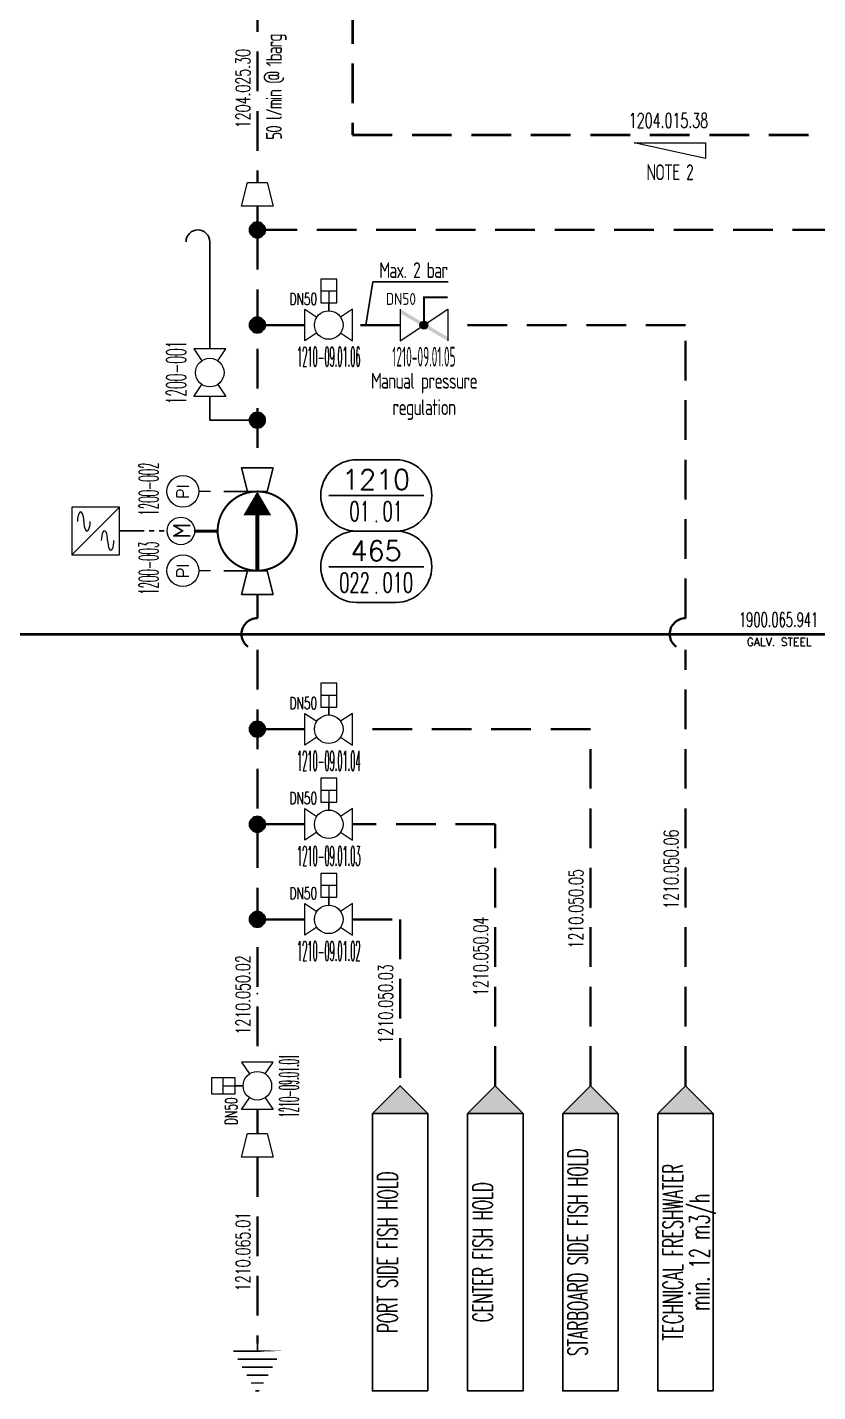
# Model space of a CAD drawing. Extents: x 32 to 589, y 3 to 513.
# Drawn here: x 179.7 to 279.4, y 3.5 to 175.6 of the extents above; entities that cross this region are included whole.
import ezdxf
from ezdxf.enums import TextEntityAlignment as Align

# ---------------------------------------------------------------- set-up
doc = ezdxf.new("R2010")
doc.units = 0
doc.header["$LTSCALE"] = 10
doc.linetypes.add('DASHED', pattern=[0.75, 0.5, -0.25])
doc.linetypes.add('PHANTOM2', pattern=[1.25, 0.625, -0.125, 0.125, -0.125, 0.125, -0.125])
for name, color, linetype in [('000-TX1', 1, 'Continuous'), ('000-TX2', 2, 'Continuous'), ('000-TX3', 3, 'Continuous'), ('0CO0', 7, 'Continuous'), ('0CO1', 1, 'Continuous'), ('0TX0', 7, 'Continuous'), ('0TX1', 1, 'Continuous'), ('0TX2', 2, 'Continuous'), ('Reference_1', 7, 'Continuous'), ('Reference_2', 1, 'Continuous')]:
    doc.layers.add(name, color=color, linetype=linetype)
doc.layers.add('1200 Service Liquid Piping', color=134, linetype='Continuous', lineweight=35, true_color=0x03b0b0)
for name, color, linetype, lineweight in [('2600 Tank Drainage System Piping', 200, 'Continuous', 40), ('ARMATURE', 1, 'Continuous', 15), ('PIPENUM', 1, 'Continuous', 25)]:
    doc.layers.add(name, color=color, linetype=linetype, lineweight=lineweight)
doc.layers.add('Viewport', color=7, linetype='Continuous', plot=False)
doc.styles.add('MMC-TX2', font='romans.shx')
doc.styles.add('ROMANS', font='romans.shx')
doc.styles.get("Standard").update_dxf_attribs({"font": 'isocp.shx'})
doc.styles.add('Standard-TX2', font='romans.shx')

# ---------------------------------------------------------------- blocks, each defined once
blk = doc.blocks.new('JOINT')
h = blk.add_hatch(color=256)
h.dxf.hatch_style = 1
h.paths.add_polyline_path([(1, 0, 1), (-1, 0, 1)])
at = {"layer": 'Viewport'}
blk.add_circle((0, 0), 1, dxfattribs=at)
blk = doc.blocks.new('M631_MMC')
at = {"color": 0, "const_width": 0.373}
blk.add_lwpolyline([(0, -1.47), (0, 1.44)], dxfattribs=at)
at = {"color": 0}
blk.add_circle((0.02, 3.19), 1.74, dxfattribs=at)
at = {"color": 2}
blk.add_text('M', height=2.24, dxfattribs=at).set_placement((0.04, 1.96), align=Align.CENTER)
blk = doc.blocks.new('P301_MMC')
at = {"const_width": 0.25}
blk.add_lwpolyline([(10.5, 0), (10.5, 0, -0.414214), (5.5, -5), (5.5, -5, -0.414214), (0.5, 0), (0.5, 0, -0.414214), (5.5, 5), (5.5, 5, -0.414214)], format="xyb", close=True, dxfattribs=at)
at = {"ltscale": 2}
blk.add_lwpolyline([(3.5, 0, 3.5, 0, 0), (0.5, 0, 0, 0, 0)], format="xyseb", dxfattribs=at)
at = {"const_width": 0.5}
blk.add_lwpolyline([(10.5, 0), (3.5, 0)], dxfattribs=at)
blk = doc.blocks.new('E852_MMC')
at = {"color": 0}
blk.add_line((-3, 0), (3, 6), dxfattribs=at)
blk.add_lwpolyline([(-3, 0), (3, 0), (3, 6), (-3, 6)], close=True, dxfattribs=at)
for centre, major_axis in [((-1.9, 4.2), (0, -1.2)), ((-1.1, 4.2), (0, 1.2)), ((1.1, 1.8), (0, -1.2)), ((1.9, 1.8), (0, 1.2))]:
    blk.add_ellipse(centre, major_axis=major_axis, ratio=0.333333, start_param=1.570796, end_param=4.712389, dxfattribs=at)
blk = doc.blocks.new('Overboard_tag')
at = {"const_width": 0.2}
for points in [[(0, -1), (0, 0)], [(-2.49, -2), (2.49, -2)], [(-1.93, -3), (1.93, -3)], [(-1.37, -4), (1.37, -4)], [(-0.81, -5), (0.81, -5)], [(-0.25, -6), (0.25, -6)]]:
    blk.add_lwpolyline(points, dxfattribs=at)
blk.add_lwpolyline([(-3.05, -1), (3.05, -1)], close=True, dxfattribs=at)
blk = doc.blocks.new('BV702PN_MMC')
for p, q in [((2, 4.3), (4, 4.3)), ((3, 4.3), (3, 2.8))]:
    blk.add_line(p, q)
blk.add_lwpolyline([(2, 2.8), (4, 2.8), (4, 5.8), (2, 5.8)], close=True)
for points in [[(1.5, -1), (0, -2), (0, 2), (1.5, 1)], [(4.5, -1), (6, -2), (6, 2), (4.5, 1)]]:
    blk.add_lwpolyline(points)
at = {"const_width": 0.2}
blk.add_lwpolyline([(3, 1.8), (3, 2.8)], dxfattribs=at)
blk.add_circle((3, 0), 1.8)
at = {"layer": '000-TX1', "style": 'MMC-TX2', "width": 0.65}
blk.add_attdef('SIZE', text='', height=1.5, dxfattribs=at).set_placement((1.54, 3.3), align=Align.MIDDLE_RIGHT)
at = {"layer": '000-TX1', "style": 'MMC-TX2', "width": 0.457143}
blk.add_attdef('ITEMNR.', text='', height=2.5, rotation=360, dxfattribs=at).set_placement((-0.99, -5.24), (7.01, -5.24), align=Align.FIT)
at = {"layer": '000-TX1', "style": 'MMC-TX2', "flags": 1}
for tag, p in [('PRODUCT_NR', (-1, -10.2)), ('DESCRIPTION.', (-1.21, -13.16)), ('TYPE', (-1, -16.17)), ('RATING', (-1, -19.17)), ('DRILL', (-1, -22.17)), ('HOUSING', (-1, -25.17)), ('TRIM', (-1, -28.17)), ('STEM', (-1, -31.17)), ('SEAT', (-1, -34.17)), ('CTRL', (-1.21, -37.17)), ('CERT', (-1, -40.17)), ('REMARKS', (-1, -43.17)), ('REV', (-1, -46.17)), ('TAG', (-1, -49.17)), ('FONT/SIGN', (-1, -52.17))]:
    blk.add_attdef(tag, p, '', height=1.5, dxfattribs=at)
blk = doc.blocks.new('I201_MMC')
blk.add_line((0, 1.68), (0, 3.18))
blk.add_circle((0, 5.18), 2)
at = {"layer": '000-TX1', "style": 'MMC-TX2', "flags": 1}
for tag, p in [('DO', (-2.77, -51.79)), ('DI', (-2.77, -54.79)), ('AO', (-2.56, -57.23)), ('AI', (-2.56, -60.23)), ('BUS', (-2.77, -62.9))]:
    blk.add_attdef(tag, p, '', height=1.5, dxfattribs=at)
at = {"layer": '0TX1', "style": 'MMC-TX2', "width": 0.457143}
blk.add_attdef('ITEMNR.', text='', height=2.5, rotation=360, dxfattribs=at).set_placement((-3.69, 8.24), (4.31, 8.24), align=Align.FIT)
at = {"layer": '0TX1', "style": 'MMC-TX2'}
blk.add_attdef('SIZE', text='', height=1.5, dxfattribs=at).set_placement((-1.84, 3.3), align=Align.MIDDLE_RIGHT)
at = {"layer": '0TX1', "style": 'MMC-TX2', "flags": 1}
for tag, p in [('PRODUCT_NR', (-2.77, -7.16)), ('DESCRIPTION.', (-2.77, -10.12)), ('TYPE', (-2.77, -13.13)), ('RATING', (-2.77, -16.13)), ('DRILL', (-2.77, -19.13)), ('HOUSING', (-2.77, -22.13)), ('TRIM', (-2.77, -25.13)), ('STEM', (-2.77, -28.13)), ('SEAT', (-2.77, -31.13)), ('CTRL', (-2.77, -34.13)), ('CERT', (-2.77, -37.13)), ('REMARKS', (-2.77, -40.13)), ('REV', (-2.77, -43.13)), ('TAG', (-2.77, -46.13)), ('FONT/SIGN', (-2.77, -49.13))]:
    blk.add_attdef(tag, p, '', height=1.5, dxfattribs=at)
at = {"layer": '0TX2', "style": 'MMC-TX2', "flags": 8}
blk.add_attdef('T', text='', height=1.5, dxfattribs=at).set_placement((0, 5.18), align=Align.MIDDLE_CENTER)
blk = doc.blocks.new('Reference_diagram1')
at = {"layer": 'Reference_2'}
blk.add_hatch(color=256, dxfattribs=at).paths.add_polyline_path([(-3.5, -3.5), (0, 0), (-3.5, 3.5)])
blk.add_lwpolyline([(-38.5, -3.5), (-3.5, -3.5), (-3.5, 3.5), (-38.5, 3.5)], close=True, dxfattribs=at)
blk.add_lwpolyline([(-3.5, 3.5), (-3.5, -3.5), (0, 0), (-3.5, 3.5)], dxfattribs=at)
at = {"layer": 'Reference_1', "style": 'ROMANS'}
for tag, width, p in [('WBS-NAME', 0.55, (-21, 2.85)), ('DESCRIPTION', 0.6, (-21, -0.5))]:
    blk.add_attdef(tag, text='', height=2.5, dxfattribs=dict(at, width=width)).set_placement(p, align=Align.TOP_CENTER)
blk = doc.blocks.new('BV702_MMC')
for points in [[(1.5, -1), (0, -2), (0, 2), (1.5, 1)], [(4.5, -1), (6, -2), (6, 2), (4.5, 1)]]:
    blk.add_lwpolyline(points)
blk.add_circle((3, 0), 1.8)
at = {"layer": '000-TX1', "style": 'MMC-TX2'}
blk.add_attdef('SIZE', text='', height=1.5, dxfattribs=at).set_placement((1.54, 3.3), align=Align.MIDDLE_RIGHT)
at = {"layer": '000-TX1', "style": 'MMC-TX2', "width": 0.457143}
blk.add_attdef('ITEMNR.', text='', height=2.5, rotation=360, dxfattribs=at).set_placement((-0.99, -5.24), (7.01, -5.24), align=Align.FIT)
at = {"layer": '000-TX1', "style": 'MMC-TX2', "flags": 1}
for tag, p in [('PRODUCT_NR', (-1, -10.2)), ('DESCRIPTION.', (-1, -13.16)), ('TYPE', (-1, -16.17)), ('RATING', (-1, -19.17)), ('DRILL', (-1, -22.17)), ('HOUSING', (-1, -25.17)), ('TRIM', (-1, -28.17)), ('STEM', (-1, -31.17)), ('SEAT', (-1, -34.17)), ('CTRL', (-1, -37.17)), ('CERT', (-1, -40.17)), ('REV', (-1, -46.17)), ('TAG', (-1, -49.17)), ('FONT/SIGN', (-1, -52.17)), ('DO', (-1, -55.82)), ('DI', (-1, -58.82)), ('AO', (-0.79, -61.26)), ('AI', (-0.79, -64.26)), ('BUS', (-1, -66.94))]:
    blk.add_attdef(tag, p, '', height=1.5, dxfattribs=at)
blk.add_attdef('REMARKS', text='', height=1, dxfattribs=at).set_placement((-1, -43.17), (9.07, -43.17), align=Align.ALIGNED)
blk = doc.blocks.new('Pipe_tag')
at = {"layer": '0CO1', "ltscale": 2}
blk.add_point((6, 0), dxfattribs=at)
at = {"color": 0, "style": 'ROMANS', "width": 0.532808}
blk.add_attdef('PIPE-NO', text='', height=2.2, dxfattribs=at).set_placement((-0.18, 1.08), (11.82, 1.08), align=Align.FIT)
at = {"layer": '000-TX2', "color": 2, "style": 'ROMANS', "flags": 1}
for tag, p in [('REMARKS', (6, 12.18)), ('TO', (5.97, 10.4)), ('FROM', (6.01, 8.78)), ('MATERIAL', (6.34, 6.9)), ('DIAMETER', (6.07, 4.56))]:
    blk.add_attdef(tag, text='', height=1.2, dxfattribs=at).set_placement(p, align=Align.MIDDLE_CENTER)
at = {"layer": '000-TX2', "style": 'ROMANS'}
blk.add_attdef('PIPE_TYPE', text='', height=1.2, dxfattribs=at).set_placement((5.89, -1.18), align=Align.MIDDLE)
blk = doc.blocks.new('MMCFP_COMP_TAG')
at = {"layer": '000-TX3', "ltscale": 3}
for p, q in [((-2.5, 4.5), (2.5, 4.5)), ((-6, 0), (6, 0)), ((-2.5, -4.5), (2.5, -4.5))]:
    blk.add_line(p, q, dxfattribs=at)
for centre, start, end in [((-2.5, 0), 90, 270), ((2.5, 0), 270, 90)]:
    blk.add_arc(centre, 4.5, start, end, dxfattribs=at)
at = {"layer": '000-TX2', "style": 'Standard-TX2'}
blk.add_text('.', height=1.5, dxfattribs=at).set_placement((0.02, -3.35), align=Align.CENTER)
at = {"layer": '000-TX2', "style": 'Standard-TX2', "flags": 8}
blk.add_attdef('WBS1', text='', height=2.5, dxfattribs=at).set_placement((-0.02, 0.75), align=Align.CENTER)
at = {"layer": '000-TX2', "style": 'Standard-TX2', "width": 0.6, "flags": 8}
blk.add_attdef('WBS2', text='', height=2.5, dxfattribs=at).set_placement((-0.8, -3.25), align=Align.RIGHT)
blk.add_attdef('Number', (0.8, -3.25), '', height=2.5, dxfattribs=at)
blk = doc.blocks.new('BU301_MMC')
h = blk.add_hatch(color=256)
edge = h.paths.add_edge_path()
edge.add_arc((3, 0), 0.5, 0, 360)
at = {"const_width": 0.25}
blk.add_lwpolyline([(3, 0), (3, 3.5), (6, 3.5)], dxfattribs=at)
blk.add_lwpolyline([(0, 2), (0, -2), (6, 2), (6, -2)])
blk.add_circle((3, 0), 0.5)
blk.add_solid([(0, 2), (6, -1.5), (0, 1.5), (6, -2)])
at = {"layer": '000-TX1', "style": 'MMC-TX2', "width": 0.9}
blk.add_attdef('SIZE', text='', height=1.5, dxfattribs=at).set_placement((1.54, 3.3), align=Align.MIDDLE_RIGHT)
at = {"layer": '000-TX1', "style": 'MMC-TX2', "width": 0.457143}
blk.add_attdef('ITEMNR.', text='', height=2.5, rotation=360, dxfattribs=at).set_placement((-0.99, -5.24), (7.01, -5.24), align=Align.FIT)
at = {"layer": '000-TX1', "style": 'MMC-TX2', "flags": 1}
for tag, p in [('PRODUCT_NR', (-1, -10.2)), ('DESCRIPTION.', (-1, -13.16)), ('TYPE', (-1, -16.17)), ('RATING', (-1, -19.17)), ('DRILL', (-1, -22.17)), ('HOUSING', (-1, -25.17)), ('TRIM', (-1, -28.17)), ('STEM', (-1, -31.17)), ('SEAT', (-1, -34.17)), ('CTRL', (-1, -37.17)), ('CERT', (-1, -40.17)), ('REV', (-1, -46.17)), ('TAG', (-1, -49.17)), ('FONT/SIGN', (-1, -52.17)), ('DO', (-1, -55.82)), ('DI', (-1, -58.82)), ('AO', (-0.79, -61.26)), ('AI', (-0.79, -64.26)), ('BUS', (-1, -66.94))]:
    blk.add_attdef(tag, p, '', height=1.5, dxfattribs=at)
blk.add_attdef('REMARKS', text='', height=1, dxfattribs=at).set_placement((-1, -43.17), (9.07, -43.17), align=Align.ALIGNED)

msp = doc.modelspace()

# ---------------------------------------------------------------- linework, layer by layer
msp.add_lwpolyline([(232.82, 143.53), (223.31, 143.53), (222.42, 138.06)])
at = {"layer": '0CO0', "linetype": 'PHANTOM2', "ltscale": 0.5}
msp.add_lwpolyline([(191.36, 112.07), (197.36, 112.07)], dxfattribs=at)
at = {"layer": '0CO1'}
msp.add_lwpolyline([(202.75, 135.06), (202.75, 148.56, 0.414214), (201.25, 150.06), (201.25, 150.06, 0.414214), (199.75, 148.56)], format="xyb", dxfattribs=at)
for points in [[(202.75, 129.06), (202.75, 126.06), (208.75, 126.06)], [(204.53, 117.06), (208.75, 117.06)], [(204.53, 107.06), (208.75, 107.06)]]:
    msp.add_lwpolyline(points, dxfattribs=at)
for points in [[(210.75, 120.06), (206.75, 120.06), (207.5, 117.06), (210, 117.06)], [(210.75, 104.06), (206.75, 104.06), (207.5, 107.06), (210, 107.06)]]:
    msp.add_lwpolyline(points, close=True, dxfattribs=at)
at = {"layer": '1200 Service Liquid Piping', "linetype": 'DASHED'}
for points in [[(208.75, 180.06), (208.75, 156.06)], [(208.75, 153.06), (208.75, 150.06), (403.75, 150.06)], [(208.75, 150.06), (208.75, 120.06)], [(214.75, 138.06), (208.75, 138.06)], [(226.75, 138.06), (220.75, 138.06)], [(214.75, 87.06), (208.75, 87.06)], [(250.75, 42.06), (250.75, 87.06), (220.75, 87.06)], [(214.75, 75.06), (208.75, 75.06)], [(238.75, 42.06), (238.75, 75.06), (220.75, 75.06)], [(214.75, 63.06), (208.75, 63.06)], [(220.75, 63.06), (226.75, 63.06), (226.75, 42.06)], [(208.75, 39.06), (208.75, 36.06)], [(208.75, 33.06), (208.75, 9.56)]]:
    msp.add_lwpolyline(points, dxfattribs=at)
for points in [[(262.75, 42.06), (262.75, 97.06, -1), (262.75, 101.06), (262.75, 138.06), (232.75, 138.06)], [(208.75, 104.06), (208.75, 101.06, 1), (208.75, 97.06), (208.75, 45.06)]]:
    msp.add_lwpolyline(points, format="xyb", dxfattribs=at)
at = {"layer": '2600 Tank Drainage System Piping', "linetype": 'DASHED'}
msp.add_lwpolyline([(220.75, 186.06), (220.75, 162.06), (310.75, 162.06)], dxfattribs=at)
at = {"layer": '2600 Tank Drainage System Piping'}
msp.add_lwpolyline([(149.76, 99.06), (357.25, 99.06), (357.25, 93.06)], dxfattribs=at)
at = {"layer": 'ARMATURE'}
for points in [[(256.25, 161.06), (265.25, 161.06), (265.25, 159.06)], [(210.75, 153.06), (206.75, 153.06), (207.5, 156.06), (210, 156.06)], [(210.75, 33.06), (206.75, 33.06), (207.5, 36.06), (210, 36.06)]]:
    msp.add_lwpolyline(points, close=True, dxfattribs=at)

# ---------------------------------------------------------------- block references
ref = msp.add_blockref('MMCFP_COMP_TAG', (223.74, 116.56))
ref.add_attrib('WBS1', '1210', dxfattribs={"layer": '000-TX2', "height": 2.5, "style": 'Standard-TX2'}).set_placement((223.72, 117.31), align=Align.CENTER)
ref.add_attrib('WBS2', '01', dxfattribs={"layer": '000-TX2', "height": 2.5, "style": 'Standard-TX2', "width": 0.6}).set_placement((222.93, 113.31), align=Align.RIGHT)
ref.add_attrib('Number', '01', (224.53, 113.31), dxfattribs={"layer": '000-TX2', "height": 2.5, "style": 'Standard-TX2', "width": 0.6})
ref = msp.add_blockref('MMCFP_COMP_TAG', (223.74, 107.56))
ref.add_attrib('WBS1', '465', dxfattribs={"layer": '000-TX2', "height": 2.5, "style": 'Standard-TX2'}).set_placement((223.72, 108.31), align=Align.CENTER)
ref.add_attrib('WBS2', '022', dxfattribs={"layer": '000-TX2', "height": 2.5, "style": 'Standard-TX2', "width": 0.6}).set_placement((222.93, 104.31), align=Align.RIGHT)
ref.add_attrib('Number', '010', (224.53, 104.31), dxfattribs={"layer": '000-TX2', "height": 2.5, "style": 'Standard-TX2', "width": 0.6})
at = {"rotation": 90.00000000000003}
for p, values in [((226.75, 42.06), {'WBS-NAME': 'PORT SIDE FISH HOLD'}), ((238.75, 42.06), {'WBS-NAME': 'CENTER FISH HOLD'}), ((250.75, 42.06), {'WBS-NAME': 'STARBOARD SIDE FISH HOLD'}), ((262.75, 42.06), {'WBS-NAME': 'TECHNICAL FRESHWATER', 'DESCRIPTION': 'min. 12 m3/h'})]:
    msp.add_blockref('Reference_diagram1', p, dxfattribs=at).add_auto_attribs(values)
at = {"xscale": -1}
msp.add_blockref('Overboard_tag', (208.75, 9.56), dxfattribs=at)
at = {"layer": '1200 Service Liquid Piping', "linetype": 'DASHED'}
for p in [(208.75, 150.06), (208.75, 138.06), (208.75, 126.06), (208.75, 87.06), (208.75, 75.06), (208.75, 63.06)]:
    msp.add_blockref('JOINT', p, dxfattribs=at)
at = {"layer": 'ARMATURE'}
ref = msp.add_blockref('BV702PN_MMC', (214.75, 138.06), dxfattribs=at)
ref.add_attrib('ITEMNR.', '1210-09.01.06', dxfattribs={"layer": '000-TX1', "height": 2.5, "rotation": 360, "style": 'MMC-TX2', "width": 0.276543}).set_placement((213.76, 132.82), (221.76, 132.82), align=Align.FIT)
ref.add_attrib('SIZE', 'DN50', dxfattribs={"layer": '000-TX1', "height": 1.5, "style": 'MMC-TX2', "width": 0.65}).set_placement((216.29, 141.35), align=Align.MIDDLE_RIGHT)
ref = msp.add_blockref('BU301_MMC', (226.75, 138.06), dxfattribs=at)
ref.add_attrib('SIZE', 'DN50', dxfattribs={"layer": '000-TX1', "height": 1.5, "width": 0.9}).set_placement((228.75, 141.35), align=Align.MIDDLE_RIGHT)
ref.add_attrib('ITEMNR.', '1210-09.01.05', dxfattribs={"layer": '000-TX1', "height": 2.5, "rotation": 360, "width": 0.421334}).set_placement((225.75, 132.82), (233.75, 132.82), align=Align.FIT)
ref = msp.add_blockref('BV702_MMC', (202.75, 129.06), dxfattribs=dict(at, rotation=90))
ref.add_attrib('ITEMNR.', '1200-001', dxfattribs={"layer": '000-TX1', "height": 2.5, "rotation": 90, "style": 'MMC-TX2', "width": 0.428025}).set_placement((199.75, 128.07), (199.75, 136.07), align=Align.FIT)
ref = msp.add_blockref('I201_MMC', (204.53, 117.06), dxfattribs=dict(at, rotation=90))
ref.add_attrib('ITEMNR.', ' 1200-002 ', dxfattribs={"layer": '0TX1', "height": 2.5, "rotation": 90, "style": 'MMC-TX2', "width": 0.323077}).set_placement((196.29, 113.37), (196.29, 121.37), align=Align.FIT)
ref.add_attrib('T', 'PI', dxfattribs={"layer": '0TX2', "height": 1.5, "rotation": 90, "style": 'MMC-TX2'}).set_placement((199.36, 117.06), align=Align.MIDDLE_CENTER)
at = {"layer": 'ARMATURE', "ltscale": 2, "xscale": -1, "rotation": 90}
msp.add_blockref('P301_MMC', (208.74, 117.56), dxfattribs=at)
at = {"layer": 'ARMATURE', "ltscale": 2}
msp.add_blockref('E852_MMC', (188.36, 109.07), dxfattribs=at)
at = {"layer": 'ARMATURE', "ltscale": 2, "rotation": 90}
msp.add_blockref('M631_MMC', (202.29, 112.06), dxfattribs=at)
at = {"layer": 'ARMATURE'}
ref = msp.add_blockref('I201_MMC', (204.53, 107.06), dxfattribs=dict(at, rotation=90))
ref.add_attrib('ITEMNR.', ' 1200-003 ', dxfattribs={"layer": '0TX1', "height": 2.5, "rotation": 90, "style": 'MMC-TX2', "width": 0.323077}).set_placement((196.29, 103.37), (196.29, 111.37), align=Align.FIT)
ref.add_attrib('T', 'PI', dxfattribs={"layer": '0TX2', "height": 1.5, "rotation": 90, "style": 'MMC-TX2'}).set_placement((199.36, 107.06), align=Align.MIDDLE_CENTER)
ref = msp.add_blockref('BV702PN_MMC', (214.75, 87.06), dxfattribs=at)
ref.add_attrib('ITEMNR.', '1210-09.01.04', dxfattribs={"layer": '000-TX1', "height": 2.5, "rotation": 360, "style": 'MMC-TX2', "width": 0.27541}).set_placement((213.76, 81.82), (221.76, 81.82), align=Align.FIT)
ref.add_attrib('SIZE', 'DN50', dxfattribs={"layer": '000-TX1', "height": 1.5, "style": 'MMC-TX2', "width": 0.65}).set_placement((216.29, 90.35), align=Align.MIDDLE_RIGHT)
ref = msp.add_blockref('BV702PN_MMC', (214.75, 75.06), dxfattribs=at)
ref.add_attrib('ITEMNR.', '1210-09.01.03', dxfattribs={"layer": '000-TX1', "height": 2.5, "rotation": 360, "style": 'MMC-TX2', "width": 0.276543}).set_placement((213.76, 69.82), (221.76, 69.82), align=Align.FIT)
ref.add_attrib('SIZE', 'DN50', dxfattribs={"layer": '000-TX1', "height": 1.5, "style": 'MMC-TX2', "width": 0.65}).set_placement((216.29, 78.35), align=Align.MIDDLE_RIGHT)
ref = msp.add_blockref('BV702PN_MMC', (214.75, 63.06), dxfattribs=at)
ref.add_attrib('ITEMNR.', '1210-09.01.02', dxfattribs={"layer": '000-TX1', "height": 2.5, "rotation": 360, "style": 'MMC-TX2', "width": 0.276543}).set_placement((213.76, 57.82), (221.76, 57.82), align=Align.FIT)
ref.add_attrib('SIZE', 'DN50', dxfattribs={"layer": '000-TX1', "height": 1.5, "style": 'MMC-TX2', "width": 0.65}).set_placement((216.29, 66.35), align=Align.MIDDLE_RIGHT)
ref = msp.add_blockref('BV702PN_MMC', (208.75, 39.06), dxfattribs=dict(at, rotation=90))
ref.add_attrib('ITEMNR.', '1210-09.01.01', dxfattribs={"layer": '000-TX1', "height": 2.5, "rotation": 90, "style": 'MMC-TX2', "width": 0.283544}).set_placement((213.99, 38.07), (213.99, 46.07), align=Align.FIT)
ref.add_attrib('SIZE', 'DN50', dxfattribs={"layer": '000-TX1', "height": 1.5, "rotation": 90, "style": 'MMC-TX2', "width": 0.65}).set_placement((205.45, 40.6), align=Align.MIDDLE_RIGHT)
at = {"layer": 'PIPENUM'}
ref = msp.add_blockref('Pipe_tag', (208.75, 163.06), dxfattribs=dict(at, xscale=0.8333333333333482, yscale=0.8333333333333482, zscale=0.8333333333333482, rotation=90))
ref.add_attrib('PIPE-NO', '1204.025.30', dxfattribs={"layer": '0', "color": 0, "height": 1.8333, "rotation": 90, "style": 'ROMANS', "width": 0.581491}).set_placement((207.85, 162.9), (207.85, 172.9), align=Align.FIT)
ref = msp.add_blockref('Pipe_tag', (255.75, 162.06), dxfattribs=dict(at, xscale=0.8333333333333482, yscale=0.8333333333333482, zscale=0.8333333333333482))
ref.add_attrib('PIPE-NO', '1204.015.38', dxfattribs={"layer": '0', "color": 0, "height": 1.8333, "style": 'ROMANS', "width": 0.581491}).set_placement((255.59, 162.96), (265.6, 162.96), align=Align.FIT)
ref = msp.add_blockref('Pipe_tag', (269.64, 99.06), dxfattribs=dict(at, xscale=0.8333333333333482, yscale=0.8333333333333482, zscale=0.8333333333333482))
ref.add_attrib('PIPE-NO', '1900.065.941', dxfattribs={"layer": '0', "color": 0, "height": 1.8333, "style": 'ROMANS', "width": 0.542909}).set_placement((269.48, 99.96), (279.48, 99.96), align=Align.FIT)
ref.add_attrib('PIPE_TYPE', 'GALV. STEEL', dxfattribs={"layer": '0', "height": 1, "style": 'ROMANS'}).set_placement((274.55, 98.07), align=Align.MIDDLE)
ref = msp.add_blockref('Pipe_tag', (262.75, 64.56), dxfattribs=dict(at, xscale=0.8333333333333482, yscale=0.8333333333333482, zscale=0.8333333333333482, rotation=90))
ref.add_attrib('PIPE-NO', '1210.050.06', dxfattribs={"layer": '0', "color": 0, "height": 1.8333, "rotation": 90, "style": 'ROMANS', "width": 0.581491}).set_placement((261.85, 64.4), (261.85, 74.4), align=Align.FIT)
ref = msp.add_blockref('Pipe_tag', (250.75, 59.56), dxfattribs=dict(at, xscale=0.8333333333333482, yscale=0.8333333333333482, zscale=0.8333333333333482, rotation=90))
ref.add_attrib('PIPE-NO', '1210.050.05', dxfattribs={"layer": '0', "color": 0, "height": 1.8333, "rotation": 90, "style": 'ROMANS', "width": 0.581491}).set_placement((249.85, 59.4), (249.85, 69.4), align=Align.FIT)
ref = msp.add_blockref('Pipe_tag', (238.75, 53.56), dxfattribs=dict(at, xscale=0.8333333333333482, yscale=0.8333333333333482, zscale=0.8333333333333482, rotation=90))
ref.add_attrib('PIPE-NO', '1210.050.04', dxfattribs={"layer": '0', "color": 0, "height": 1.8333, "rotation": 90, "style": 'ROMANS', "width": 0.578554}).set_placement((237.85, 53.4), (237.85, 63.4), align=Align.FIT)
ref = msp.add_blockref('Pipe_tag', (208.75, 48.68), dxfattribs=dict(at, xscale=0.8333333333333482, yscale=0.8333333333333482, zscale=0.8333333333333482, rotation=90))
ref.add_attrib('PIPE-NO', '1210.050.02', dxfattribs={"layer": '0', "color": 0, "height": 1.8333, "rotation": 90, "style": 'ROMANS', "width": 0.581491}).set_placement((207.85, 48.53), (207.85, 58.53), align=Align.FIT)
ref = msp.add_blockref('Pipe_tag', (226.75, 47.56), dxfattribs=dict(at, xscale=0.8333333333333482, yscale=0.8333333333333482, zscale=0.8333333333333482, rotation=90))
ref.add_attrib('PIPE-NO', '1210.050.03', dxfattribs={"layer": '0', "color": 0, "height": 1.8333, "rotation": 90, "style": 'ROMANS', "width": 0.581491}).set_placement((225.85, 47.4), (225.85, 57.4), align=Align.FIT)
ref = msp.add_blockref('Pipe_tag', (208.75, 16.31), dxfattribs=dict(at, xscale=0.8333333333333482, yscale=0.8333333333333482, zscale=0.8333333333333482, rotation=90))
ref.add_attrib('PIPE-NO', '1210.065.01', dxfattribs={"layer": '0', "color": 0, "height": 1.8333, "rotation": 90, "style": 'ROMANS', "width": 0.599758}).set_placement((207.85, 16.15), (207.85, 26.15), align=Align.FIT)

# ---------------------------------------------------------------- texts
at = {"layer": '0TX0', "insert": (211.14, 168.06), "char_height": 2, "attachment_point": 5, "rotation": 90}
msp.add_mtext_dynamic_manual_height_columns('{\\W0.8;\\T0.8;50 l/min @ 1barg}', width=28.6178, gutter_width=1, heights=[0], dxfattribs=at)
at = {"layer": '0TX0', "char_height": 2, "attachment_point": 5}
for s, insert in [('{\\W0.8;\\T0.9;NOTE 2}', (260.75, 157.34)), ('{\\W0.8;\\T0.9;Max. 2 bar}', (228.42, 144.99)), ('{\\W0.8;\\T0.9;Manual pressure\\Pregulation}', (229.75, 129.06))]:
    msp.add_mtext_dynamic_manual_height_columns(s, width=28.6178, gutter_width=1, heights=[0], dxfattribs=dict(at, insert=insert))

doc.saveas('drawing.dxf')
